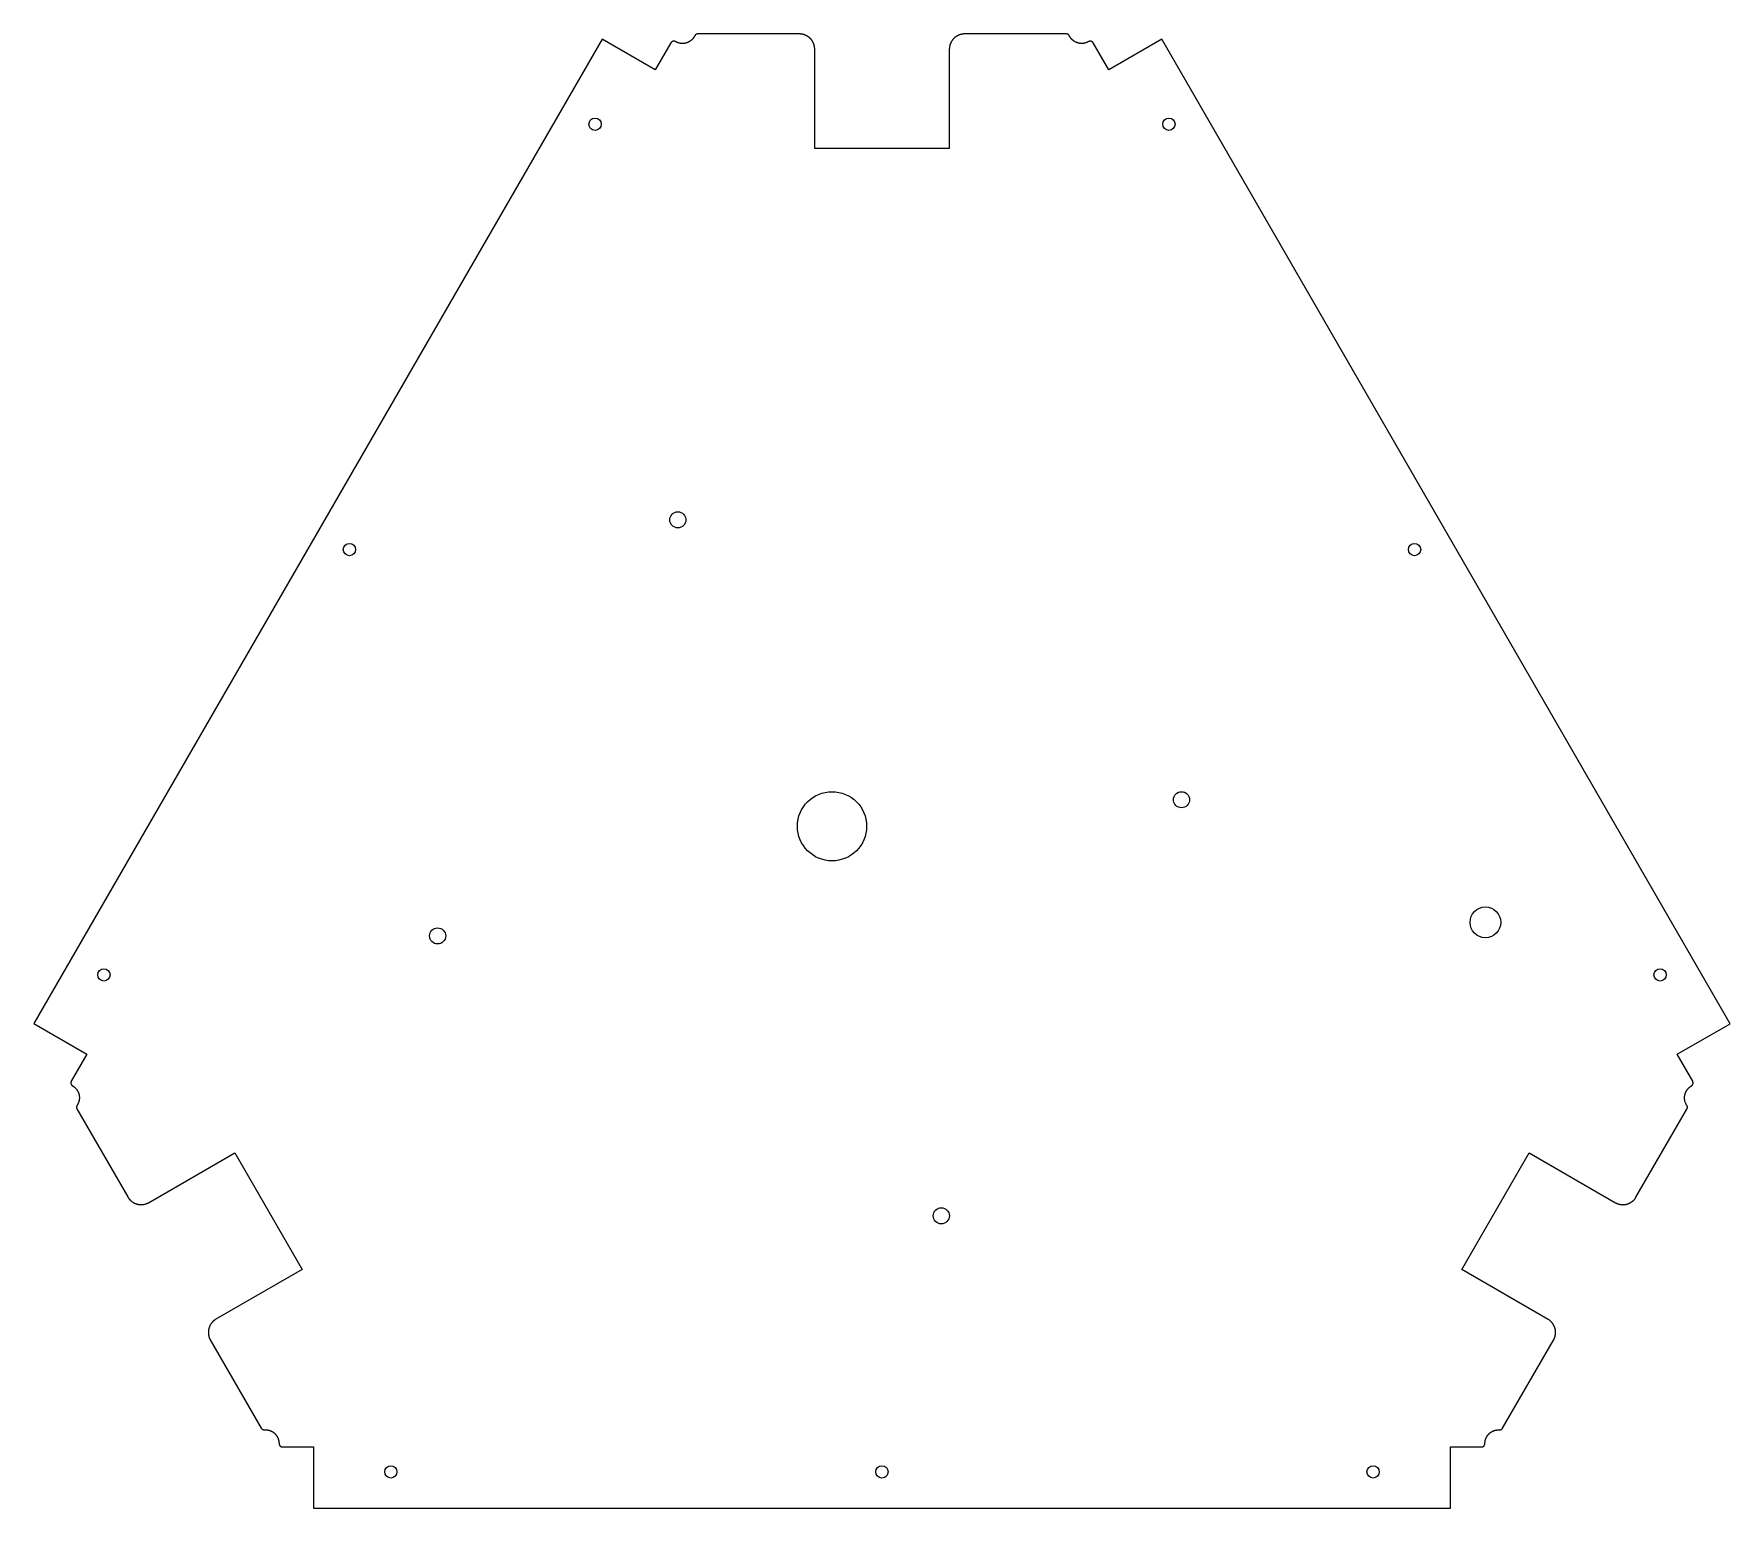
# Model space of a CAD drawing. Header units: millimetres. Extents: x -221 to 221, y -169 to 214.
import ezdxf

# ---------------------------------------------------------------- set-up
doc = ezdxf.new("R2010")
doc.units = ezdxf.units.MM
doc.header["$MEASUREMENT"] = 0
doc.layers.add('DEFAULT', color=7, linetype='Continuous')

msp = doc.modelspace()

# ---------------------------------------------------------------- linework, layer by layer
at = {"layer": 'DEFAULT'}
msp.add_lwpolyline([(59, 204.83), (54.95, 211.85), (54.94, 211.87), (54.93, 211.88), (54.92, 211.9), (54.9, 211.92), (54.89, 211.93), (54.88, 211.95), (54.87, 211.97), (54.85, 211.98), (54.84, 212), (54.82, 212.01), (54.81, 212.03), (54.79, 212.04), (54.77, 212.06), (54.76, 212.07), (54.74, 212.09), (54.72, 212.1), (54.71, 212.11), (54.69, 212.12), (54.67, 212.14), (54.65, 212.15), (54.63, 212.16), (54.61, 212.17), (54.59, 212.18), (54.57, 212.19), (54.55, 212.2), (54.53, 212.21), (54.51, 212.22), (54.48, 212.23), (54.46, 212.24), (54.44, 212.24), (54.42, 212.25), (54.39, 212.25), (54.37, 212.26), (54.35, 212.26), (54.33, 212.27), (54.3, 212.27), (54.28, 212.27), (54.26, 212.28), (54.24, 212.28), (54.21, 212.28), (54.19, 212.28), (54.17, 212.28), (54.14, 212.28), (54.12, 212.28), (54.1, 212.28), (54.08, 212.27), (54.06, 212.27), (54.03, 212.27), (54.01, 212.26), (53.99, 212.26), (53.97, 212.25), (53.95, 212.25), (53.93, 212.24), (53.91, 212.24), (53.89, 212.23), (53.87, 212.22), (53.85, 212.21), (53.83, 212.21), (53.81, 212.2), (53.79, 212.19), (53.77, 212.18), (53.76, 212.17), (53.66, 212.12), (53.58, 212.08), (53.5, 212.04), (53.42, 212), (53.34, 211.96), (53.25, 211.93), (53.17, 211.9), (53.08, 211.87), (52.99, 211.84), (52.9, 211.81), (52.82, 211.79), (52.73, 211.77), (52.64, 211.75), (52.54, 211.73), (52.45, 211.72), (52.36, 211.71), (52.27, 211.7), (52.18, 211.69), (52.08, 211.69), (51.99, 211.69), (51.9, 211.69), (51.81, 211.69), (51.72, 211.69), (51.62, 211.7), (51.53, 211.71), (51.44, 211.72), (51.35, 211.74), (51.26, 211.75), (51.18, 211.77), (51.09, 211.79), (51, 211.81), (50.92, 211.84), (50.83, 211.87), (50.75, 211.9), (50.66, 211.93), (50.58, 211.96), (50.5, 212), (50.41, 212.03), (50.33, 212.07), (50.25, 212.12), (50.17, 212.16), (50.09, 212.21), (50.01, 212.26), (49.94, 212.31), (49.86, 212.36), (49.79, 212.42), (49.71, 212.47), (49.64, 212.53), (49.57, 212.59), (49.5, 212.66), (49.44, 212.72), (49.37, 212.79), (49.31, 212.85), (49.25, 212.92), (49.19, 212.99), (49.13, 213.06), (49.08, 213.14), (49.02, 213.21), (48.97, 213.29), (48.92, 213.36), (48.88, 213.44), (48.83, 213.52), (48.79, 213.6), (48.73, 213.7), (48.72, 213.73), (48.7, 213.75), (48.69, 213.78), (48.67, 213.8), (48.65, 213.83), (48.63, 213.85), (48.61, 213.88), (48.6, 213.89), (48.59, 213.9), (48.58, 213.91), (48.57, 213.92), (48.56, 213.93), (48.54, 213.94), (48.53, 213.95), (48.52, 213.96), (48.51, 213.97), (48.5, 213.98), (48.48, 213.99), (48.47, 214), (48.46, 214.01), (48.44, 214.02), (48.43, 214.03), (48.42, 214.04), (48.4, 214.05), (48.39, 214.05), (48.38, 214.06), (48.36, 214.07), (48.35, 214.08), (48.33, 214.08), (48.32, 214.09), (48.3, 214.1), (48.29, 214.1), (48.28, 214.11), (48.26, 214.12), (48.25, 214.12), (48.23, 214.13), (48.22, 214.13), (48.2, 214.14), (48.19, 214.14), (48.16, 214.15), (48.13, 214.15), (48.1, 214.16), (48.07, 214.16), (48.04, 214.17), (48.01, 214.17), (47.98, 214.17), (21.52, 214.17), (21.43, 214.17), (21.33, 214.17), (21.23, 214.16), (21.14, 214.15), (21.04, 214.14), (20.94, 214.13), (20.85, 214.12), (20.75, 214.1), (20.65, 214.08), (20.56, 214.05), (20.46, 214.03), (20.37, 214), (20.27, 213.97), (20.18, 213.94), (20.08, 213.91), (19.99, 213.87), (19.9, 213.83), (19.81, 213.79), (19.72, 213.74), (19.63, 213.7), (19.55, 213.65), (19.46, 213.6), (19.38, 213.55), (19.29, 213.49), (19.21, 213.44), (19.13, 213.38), (19.06, 213.32), (18.98, 213.26), (18.9, 213.2), (18.83, 213.13), (18.76, 213.07), (18.69, 213), (18.63, 212.93), (18.56, 212.86), (18.5, 212.79), (18.43, 212.72), (18.37, 212.64), (18.31, 212.56), (18.26, 212.48), (18.2, 212.4), (18.15, 212.32), (18.09, 212.23), (18.04, 212.15), (18, 212.06), (17.95, 211.97), (17.91, 211.89), (17.87, 211.79), (17.83, 211.7), (17.79, 211.61), (17.75, 211.52), (17.72, 211.42), (17.69, 211.33), (17.67, 211.23), (17.64, 211.14), (17.62, 211.04), (17.6, 210.95), (17.58, 210.85), (17.56, 210.75), (17.55, 210.66), (17.54, 210.56), (17.53, 210.46), (17.53, 210.36), (17.52, 210.27), (17.52, 184.32), (-17.5, 184.32), (-17.5, 210.27), (-17.5, 210.36), (-17.51, 210.46), (-17.52, 210.56), (-17.53, 210.66), (-17.54, 210.75), (-17.56, 210.85), (-17.57, 210.95), (-17.59, 211.04), (-17.62, 211.14), (-17.64, 211.23), (-17.67, 211.33), (-17.7, 211.42), (-17.73, 211.52), (-17.77, 211.61), (-17.8, 211.7), (-17.84, 211.79), (-17.88, 211.89), (-17.93, 211.97), (-17.97, 212.06), (-18.02, 212.15), (-18.07, 212.23), (-18.12, 212.32), (-18.18, 212.4), (-18.23, 212.48), (-18.29, 212.56), (-18.35, 212.64), (-18.41, 212.72), (-18.47, 212.79), (-18.54, 212.86), (-18.6, 212.93), (-18.67, 213), (-18.74, 213.07), (-18.81, 213.13), (-18.88, 213.2), (-18.96, 213.26), (-19.03, 213.32), (-19.11, 213.38), (-19.19, 213.44), (-19.27, 213.49), (-19.35, 213.55), (-19.44, 213.6), (-19.52, 213.65), (-19.61, 213.7), (-19.7, 213.74), (-19.79, 213.79), (-19.88, 213.83), (-19.97, 213.87), (-20.06, 213.91), (-20.15, 213.94), (-20.25, 213.97), (-20.34, 214), (-20.44, 214.03), (-20.53, 214.05), (-20.63, 214.08), (-20.73, 214.1), (-20.82, 214.12), (-20.92, 214.13), (-21.02, 214.14), (-21.11, 214.15), (-21.21, 214.16), (-21.31, 214.17), (-21.4, 214.17), (-47.92, 214.17), (-47.95, 214.17), (-47.98, 214.17), (-48.01, 214.17), (-48.04, 214.16), (-48.07, 214.16), (-48.1, 214.15), (-48.13, 214.15), (-48.16, 214.14), (-48.18, 214.14), (-48.19, 214.13), (-48.21, 214.13), (-48.22, 214.12), (-48.24, 214.12), (-48.25, 214.11), (-48.27, 214.1), (-48.28, 214.1), (-48.29, 214.09), (-48.31, 214.08), (-48.32, 214.08), (-48.34, 214.07), (-48.35, 214.06), (-48.37, 214.05), (-48.38, 214.05), (-48.39, 214.04), (-48.41, 214.03), (-48.42, 214.02), (-48.43, 214.01), (-48.45, 214), (-48.46, 213.99), (-48.47, 213.98), (-48.48, 213.97), (-48.5, 213.96), (-48.51, 213.95), (-48.52, 213.94), (-48.53, 213.93), (-48.54, 213.92), (-48.55, 213.91), (-48.57, 213.9), (-48.58, 213.89), (-48.59, 213.88), (-48.61, 213.85), (-48.63, 213.83), (-48.65, 213.8), (-48.66, 213.78), (-48.68, 213.75), (-48.69, 213.73), (-48.71, 213.7), (-48.76, 213.6), (-48.81, 213.52), (-48.85, 213.44), (-48.9, 213.36), (-48.95, 213.29), (-49, 213.21), (-49.05, 213.14), (-49.11, 213.06), (-49.16, 212.99), (-49.22, 212.92), (-49.29, 212.85), (-49.35, 212.79), (-49.41, 212.72), (-49.48, 212.66), (-49.55, 212.59), (-49.62, 212.53), (-49.69, 212.47), (-49.76, 212.42), (-49.84, 212.36), (-49.91, 212.31), (-49.99, 212.26), (-50.07, 212.21), (-50.15, 212.16), (-50.23, 212.12), (-50.31, 212.07), (-50.39, 212.03), (-50.47, 212), (-50.55, 211.96), (-50.64, 211.93), (-50.72, 211.9), (-50.81, 211.87), (-50.89, 211.84), (-50.98, 211.81), (-51.06, 211.79), (-51.15, 211.77), (-51.24, 211.75), (-51.33, 211.74), (-51.42, 211.72), (-51.51, 211.71), (-51.6, 211.7), (-51.69, 211.69), (-51.78, 211.69), (-51.88, 211.69), (-51.97, 211.69), (-52.06, 211.69), (-52.15, 211.69), (-52.24, 211.7), (-52.34, 211.71), (-52.43, 211.72), (-52.52, 211.73), (-52.61, 211.75), (-52.7, 211.77), (-52.79, 211.79), (-52.88, 211.81), (-52.97, 211.84), (-53.06, 211.87), (-53.14, 211.9), (-53.23, 211.93), (-53.31, 211.96), (-53.4, 212), (-53.48, 212.04), (-53.56, 212.08), (-53.64, 212.12), (-53.73, 212.17), (-53.75, 212.18), (-53.77, 212.19), (-53.79, 212.2), (-53.81, 212.21), (-53.82, 212.21), (-53.84, 212.22), (-53.86, 212.23), (-53.88, 212.24), (-53.9, 212.24), (-53.92, 212.25), (-53.95, 212.25), (-53.97, 212.26), (-53.99, 212.26), (-54.01, 212.27), (-54.03, 212.27), (-54.05, 212.27), (-54.08, 212.28), (-54.1, 212.28), (-54.12, 212.28), (-54.14, 212.28), (-54.17, 212.28), (-54.19, 212.28), (-54.21, 212.28), (-54.23, 212.28), (-54.26, 212.27), (-54.28, 212.27), (-54.3, 212.27), (-54.33, 212.26), (-54.35, 212.26), (-54.37, 212.25), (-54.39, 212.25), (-54.42, 212.24), (-54.44, 212.24), (-54.46, 212.23), (-54.48, 212.22), (-54.5, 212.21), (-54.52, 212.2), (-54.54, 212.19), (-54.57, 212.18), (-54.59, 212.17), (-54.61, 212.16), (-54.62, 212.15), (-54.64, 212.14), (-54.66, 212.12), (-54.68, 212.11), (-54.7, 212.1), (-54.72, 212.09), (-54.73, 212.07), (-54.75, 212.06), (-54.77, 212.04), (-54.78, 212.03), (-54.8, 212.01), (-54.81, 212), (-54.83, 211.98), (-54.84, 211.97), (-54.85, 211.95), (-54.87, 211.93), (-54.88, 211.92), (-54.89, 211.9), (-54.9, 211.88), (-54.91, 211.87), (-54.93, 211.85), (-58.98, 204.83), (-72.77, 212.78), (-220.65, -43.36), (-206.89, -51.31), (-210.94, -58.34), (-210.95, -58.35), (-210.96, -58.37), (-210.97, -58.39), (-210.98, -58.41), (-210.99, -58.43), (-210.99, -58.45), (-211, -58.47), (-211.01, -58.49), (-211.01, -58.51), (-211.02, -58.53), (-211.02, -58.55), (-211.03, -58.57), (-211.03, -58.59), (-211.04, -58.61), (-211.04, -58.64), (-211.04, -58.66), (-211.05, -58.68), (-211.05, -58.7), (-211.05, -58.72), (-211.05, -58.75), (-211.05, -58.77), (-211.05, -58.79), (-211.05, -58.82), (-211.05, -58.84), (-211.05, -58.86), (-211.04, -58.88), (-211.04, -58.91), (-211.04, -58.93), (-211.03, -58.95), (-211.03, -58.97), (-211.02, -59), (-211.02, -59.02), (-211.01, -59.04), (-211, -59.06), (-210.99, -59.09), (-210.98, -59.11), (-210.98, -59.13), (-210.97, -59.15), (-210.96, -59.17), (-210.95, -59.19), (-210.93, -59.21), (-210.92, -59.23), (-210.91, -59.25), (-210.9, -59.27), (-210.89, -59.29), (-210.87, -59.3), (-210.86, -59.32), (-210.85, -59.34), (-210.83, -59.36), (-210.82, -59.37), (-210.8, -59.39), (-210.79, -59.4), (-210.77, -59.42), (-210.76, -59.43), (-210.74, -59.45), (-210.72, -59.46), (-210.71, -59.47), (-210.69, -59.49), (-210.67, -59.5), (-210.66, -59.51), (-210.64, -59.52), (-210.62, -59.53), (-210.53, -59.59), (-210.45, -59.63), (-210.38, -59.68), (-210.31, -59.74), (-210.23, -59.79), (-210.16, -59.85), (-210.09, -59.9), (-210.02, -59.96), (-209.95, -60.03), (-209.89, -60.09), (-209.82, -60.16), (-209.76, -60.22), (-209.7, -60.29), (-209.64, -60.36), (-209.58, -60.43), (-209.53, -60.51), (-209.47, -60.58), (-209.42, -60.66), (-209.37, -60.74), (-209.32, -60.82), (-209.27, -60.9), (-209.23, -60.98), (-209.19, -61.06), (-209.15, -61.14), (-209.11, -61.23), (-209.08, -61.31), (-209.05, -61.4), (-209.02, -61.48), (-208.99, -61.57), (-208.96, -61.65), (-208.94, -61.74), (-208.92, -61.83), (-208.9, -61.91), (-208.88, -62), (-208.87, -62.09), (-208.85, -62.18), (-208.84, -62.27), (-208.83, -62.36), (-208.83, -62.45), (-208.82, -62.54), (-208.82, -62.63), (-208.82, -62.72), (-208.83, -62.82), (-208.83, -62.91), (-208.84, -63), (-208.85, -63.09), (-208.86, -63.18), (-208.88, -63.28), (-208.9, -63.37), (-208.92, -63.46), (-208.94, -63.55), (-208.96, -63.64), (-208.99, -63.72), (-209.02, -63.81), (-209.05, -63.9), (-209.08, -63.98), (-209.12, -64.07), (-209.16, -64.15), (-209.2, -64.23), (-209.24, -64.31), (-209.28, -64.39), (-209.33, -64.47), (-209.37, -64.55), (-209.44, -64.65), (-209.45, -64.67), (-209.47, -64.7), (-209.48, -64.73), (-209.49, -64.75), (-209.51, -64.78), (-209.52, -64.81), (-209.53, -64.84), (-209.53, -64.85), (-209.54, -64.87), (-209.54, -64.88), (-209.54, -64.9), (-209.55, -64.92), (-209.55, -64.93), (-209.56, -64.95), (-209.56, -64.96), (-209.56, -64.98), (-209.56, -64.99), (-209.56, -65.01), (-209.57, -65.02), (-209.57, -65.04), (-209.57, -65.06), (-209.57, -65.07), (-209.57, -65.09), (-209.57, -65.1), (-209.57, -65.12), (-209.57, -65.14), (-209.57, -65.15), (-209.57, -65.17), (-209.57, -65.18), (-209.57, -65.2), (-209.57, -65.22), (-209.56, -65.23), (-209.56, -65.25), (-209.56, -65.26), (-209.56, -65.28), (-209.55, -65.29), (-209.55, -65.31), (-209.55, -65.32), (-209.54, -65.34), (-209.53, -65.37), (-209.53, -65.4), (-209.52, -65.43), (-209.5, -65.46), (-209.49, -65.48), (-209.48, -65.51), (-209.47, -65.54), (-196.24, -88.45), (-196.19, -88.53), (-196.14, -88.61), (-196.09, -88.69), (-196.03, -88.77), (-195.97, -88.85), (-195.91, -88.93), (-195.85, -89), (-195.79, -89.08), (-195.72, -89.15), (-195.65, -89.22), (-195.59, -89.3), (-195.51, -89.36), (-195.44, -89.43), (-195.37, -89.5), (-195.29, -89.56), (-195.21, -89.62), (-195.13, -89.68), (-195.05, -89.74), (-194.97, -89.79), (-194.88, -89.85), (-194.8, -89.9), (-194.71, -89.95), (-194.63, -89.99), (-194.54, -90.04), (-194.45, -90.08), (-194.36, -90.12), (-194.27, -90.16), (-194.18, -90.19), (-194.09, -90.23), (-194, -90.26), (-193.9, -90.29), (-193.81, -90.31), (-193.72, -90.34), (-193.62, -90.36), (-193.53, -90.38), (-193.43, -90.39), (-193.34, -90.41), (-193.24, -90.42), (-193.14, -90.43), (-193.05, -90.44), (-192.95, -90.44), (-192.85, -90.45), (-192.75, -90.45), (-192.65, -90.45), (-192.55, -90.44), (-192.45, -90.43), (-192.35, -90.43), (-192.25, -90.41), (-192.16, -90.4), (-192.06, -90.38), (-191.96, -90.36), (-191.86, -90.34), (-191.77, -90.32), (-191.67, -90.29), (-191.58, -90.26), (-191.48, -90.23), (-191.39, -90.2), (-191.3, -90.17), (-191.21, -90.13), (-191.12, -90.09), (-191.03, -90.05), (-190.94, -90), (-190.86, -89.96), (-168.39, -76.99), (-150.88, -107.32), (-173.35, -120.29), (-173.43, -120.34), (-173.51, -120.39), (-173.59, -120.45), (-173.67, -120.51), (-173.75, -120.57), (-173.82, -120.63), (-173.9, -120.69), (-173.97, -120.76), (-174.04, -120.83), (-174.11, -120.9), (-174.18, -120.97), (-174.25, -121.04), (-174.31, -121.11), (-174.38, -121.19), (-174.44, -121.27), (-174.5, -121.35), (-174.56, -121.43), (-174.61, -121.51), (-174.67, -121.6), (-174.72, -121.68), (-174.77, -121.77), (-174.81, -121.85), (-174.86, -121.94), (-174.9, -122.03), (-174.94, -122.12), (-174.98, -122.21), (-175.01, -122.3), (-175.04, -122.39), (-175.08, -122.48), (-175.1, -122.58), (-175.13, -122.67), (-175.15, -122.76), (-175.17, -122.86), (-175.19, -122.95), (-175.21, -123.05), (-175.23, -123.14), (-175.24, -123.24), (-175.25, -123.34), (-175.26, -123.44), (-175.26, -123.53), (-175.27, -123.63), (-175.27, -123.73), (-175.26, -123.83), (-175.26, -123.93), (-175.25, -124.03), (-175.24, -124.13), (-175.23, -124.23), (-175.22, -124.33), (-175.2, -124.42), (-175.18, -124.52), (-175.16, -124.62), (-175.14, -124.71), (-175.11, -124.81), (-175.08, -124.9), (-175.05, -125), (-175.02, -125.09), (-174.98, -125.18), (-174.95, -125.27), (-174.91, -125.36), (-174.87, -125.45), (-174.82, -125.54), (-174.78, -125.62), (-161.52, -148.59), (-161.5, -148.61), (-161.49, -148.64), (-161.47, -148.66), (-161.45, -148.69), (-161.43, -148.71), (-161.41, -148.73), (-161.39, -148.76), (-161.37, -148.78), (-161.36, -148.79), (-161.35, -148.8), (-161.33, -148.81), (-161.32, -148.82), (-161.31, -148.83), (-161.3, -148.84), (-161.29, -148.85), (-161.27, -148.86), (-161.26, -148.87), (-161.25, -148.88), (-161.23, -148.89), (-161.22, -148.9), (-161.21, -148.9), (-161.19, -148.91), (-161.18, -148.92), (-161.17, -148.93), (-161.15, -148.94), (-161.14, -148.94), (-161.12, -148.95), (-161.11, -148.96), (-161.09, -148.96), (-161.08, -148.97), (-161.06, -148.97), (-161.05, -148.98), (-161.03, -148.99), (-161.02, -148.99), (-161, -149), (-160.99, -149), (-160.97, -149), (-160.96, -149.01), (-160.94, -149.01), (-160.93, -149.02), (-160.9, -149.02), (-160.87, -149.03), (-160.84, -149.03), (-160.81, -149.03), (-160.78, -149.03), (-160.75, -149.03), (-160.72, -149.03), (-160.6, -149.03), (-160.51, -149.03), (-160.42, -149.03), (-160.33, -149.03), (-160.24, -149.03), (-160.15, -149.04), (-160.06, -149.05), (-159.97, -149.06), (-159.87, -149.07), (-159.78, -149.09), (-159.69, -149.11), (-159.6, -149.13), (-159.51, -149.15), (-159.43, -149.18), (-159.34, -149.21), (-159.25, -149.24), (-159.16, -149.27), (-159.08, -149.3), (-158.99, -149.34), (-158.91, -149.38), (-158.83, -149.42), (-158.75, -149.46), (-158.66, -149.51), (-158.59, -149.56), (-158.51, -149.6), (-158.43, -149.66), (-158.36, -149.71), (-158.29, -149.76), (-158.22, -149.82), (-158.15, -149.87), (-158.08, -149.93), (-158.01, -149.99), (-157.95, -150.05), (-157.89, -150.12), (-157.82, -150.18), (-157.76, -150.25), (-157.7, -150.32), (-157.65, -150.39), (-157.59, -150.46), (-157.54, -150.54), (-157.49, -150.61), (-157.44, -150.69), (-157.39, -150.77), (-157.34, -150.85), (-157.3, -150.93), (-157.25, -151.01), (-157.21, -151.09), (-157.18, -151.18), (-157.14, -151.26), (-157.11, -151.35), (-157.08, -151.44), (-157.05, -151.53), (-157.02, -151.61), (-157, -151.7), (-156.97, -151.79), (-156.95, -151.88), (-156.94, -151.97), (-156.92, -152.06), (-156.91, -152.15), (-156.9, -152.24), (-156.89, -152.33), (-156.88, -152.42), (-156.88, -152.51), (-156.88, -152.62), (-156.88, -152.64), (-156.88, -152.66), (-156.88, -152.68), (-156.87, -152.7), (-156.87, -152.72), (-156.87, -152.74), (-156.86, -152.76), (-156.86, -152.78), (-156.85, -152.8), (-156.85, -152.82), (-156.84, -152.84), (-156.84, -152.87), (-156.83, -152.89), (-156.82, -152.91), (-156.82, -152.93), (-156.81, -152.95), (-156.8, -152.97), (-156.79, -152.99), (-156.78, -153.01), (-156.77, -153.03), (-156.76, -153.05), (-156.74, -153.07), (-156.73, -153.09), (-156.72, -153.11), (-156.71, -153.13), (-156.69, -153.14), (-156.68, -153.16), (-156.66, -153.18), (-156.65, -153.2), (-156.63, -153.21), (-156.62, -153.23), (-156.6, -153.25), (-156.58, -153.26), (-156.57, -153.28), (-156.55, -153.29), (-156.53, -153.31), (-156.51, -153.32), (-156.49, -153.33), (-156.47, -153.35), (-156.45, -153.36), (-156.43, -153.37), (-156.41, -153.38), (-156.39, -153.39), (-156.37, -153.4), (-156.35, -153.41), (-156.33, -153.42), (-156.31, -153.43), (-156.29, -153.44), (-156.27, -153.44), (-156.25, -153.45), (-156.23, -153.46), (-156.21, -153.46), (-156.19, -153.47), (-156.17, -153.47), (-156.15, -153.48), (-156.13, -153.48), (-156.11, -153.48), (-156.08, -153.49), (-156.06, -153.49), (-156.04, -153.49), (-156.02, -153.49), (-156, -153.49), (-147.89, -153.49), (-147.89, -169.41), (147.88, -169.41), (147.88, -153.51), (155.99, -153.51), (156.01, -153.51), (156.03, -153.51), (156.05, -153.51), (156.07, -153.51), (156.09, -153.5), (156.11, -153.5), (156.13, -153.5), (156.16, -153.49), (156.18, -153.49), (156.2, -153.48), (156.22, -153.48), (156.24, -153.47), (156.26, -153.46), (156.28, -153.46), (156.3, -153.45), (156.32, -153.44), (156.34, -153.43), (156.36, -153.42), (156.38, -153.41), (156.4, -153.4), (156.42, -153.39), (156.44, -153.38), (156.46, -153.37), (156.48, -153.35), (156.5, -153.34), (156.52, -153.33), (156.54, -153.31), (156.55, -153.3), (156.57, -153.28), (156.59, -153.27), (156.6, -153.25), (156.62, -153.23), (156.64, -153.22), (156.65, -153.2), (156.67, -153.18), (156.68, -153.16), (156.69, -153.15), (156.71, -153.13), (156.72, -153.11), (156.73, -153.09), (156.74, -153.07), (156.76, -153.05), (156.77, -153.03), (156.78, -153.01), (156.79, -152.99), (156.79, -152.97), (156.8, -152.95), (156.81, -152.93), (156.82, -152.91), (156.83, -152.89), (156.83, -152.87), (156.84, -152.84), (156.84, -152.82), (156.85, -152.8), (156.85, -152.78), (156.86, -152.76), (156.86, -152.74), (156.86, -152.72), (156.86, -152.7), (156.86, -152.68), (156.87, -152.66), (156.87, -152.64), (156.87, -152.53), (156.87, -152.44), (156.88, -152.35), (156.89, -152.26), (156.9, -152.17), (156.91, -152.08), (156.92, -151.99), (156.94, -151.9), (156.96, -151.81), (156.98, -151.72), (157.01, -151.63), (157.03, -151.55), (157.06, -151.46), (157.09, -151.37), (157.13, -151.29), (157.16, -151.2), (157.2, -151.12), (157.24, -151.03), (157.28, -150.95), (157.33, -150.87), (157.38, -150.79), (157.42, -150.71), (157.47, -150.63), (157.53, -150.56), (157.58, -150.48), (157.64, -150.41), (157.69, -150.34), (157.75, -150.27), (157.81, -150.2), (157.87, -150.14), (157.94, -150.08), (158, -150.01), (158.07, -149.95), (158.13, -149.9), (158.2, -149.84), (158.27, -149.78), (158.35, -149.73), (158.42, -149.68), (158.5, -149.63), (158.57, -149.58), (158.65, -149.53), (158.73, -149.48), (158.81, -149.44), (158.9, -149.4), (158.98, -149.36), (159.07, -149.32), (159.15, -149.29), (159.24, -149.26), (159.33, -149.23), (159.41, -149.2), (159.5, -149.17), (159.59, -149.15), (159.68, -149.13), (159.77, -149.11), (159.86, -149.1), (159.95, -149.08), (160.04, -149.07), (160.14, -149.06), (160.23, -149.05), (160.32, -149.05), (160.41, -149.05), (160.5, -149.05), (160.59, -149.05), (160.7, -149.06), (160.73, -149.06), (160.76, -149.06), (160.79, -149.05), (160.82, -149.05), (160.86, -149.05), (160.89, -149.04), (160.92, -149.04), (160.93, -149.03), (160.95, -149.03), (160.96, -149.03), (160.98, -149.02), (160.99, -149.02), (161.01, -149.01), (161.02, -149.01), (161.04, -149), (161.05, -149), (161.07, -148.99), (161.08, -148.98), (161.1, -148.98), (161.11, -148.97), (161.13, -148.96), (161.14, -148.96), (161.15, -148.95), (161.17, -148.94), (161.18, -148.93), (161.2, -148.93), (161.21, -148.92), (161.22, -148.91), (161.24, -148.9), (161.25, -148.89), (161.26, -148.88), (161.27, -148.87), (161.29, -148.86), (161.3, -148.85), (161.31, -148.84), (161.32, -148.83), (161.33, -148.82), (161.35, -148.81), (161.36, -148.8), (161.38, -148.78), (161.4, -148.76), (161.42, -148.73), (161.44, -148.71), (161.46, -148.68), (161.47, -148.66), (161.49, -148.63), (174.72, -125.72), (174.77, -125.64), (174.81, -125.56), (174.85, -125.47), (174.89, -125.38), (174.93, -125.29), (174.97, -125.2), (175.01, -125.11), (175.04, -125.02), (175.07, -124.92), (175.1, -124.83), (175.12, -124.73), (175.15, -124.64), (175.17, -124.54), (175.19, -124.44), (175.21, -124.35), (175.22, -124.25), (175.23, -124.15), (175.24, -124.05), (175.25, -123.95), (175.25, -123.85), (175.25, -123.75), (175.25, -123.65), (175.25, -123.55), (175.24, -123.46), (175.24, -123.36), (175.23, -123.26), (175.21, -123.16), (175.2, -123.07), (175.18, -122.97), (175.16, -122.88), (175.14, -122.78), (175.12, -122.69), (175.09, -122.6), (175.06, -122.51), (175.03, -122.41), (175, -122.32), (174.96, -122.23), (174.93, -122.14), (174.89, -122.05), (174.84, -121.96), (174.8, -121.87), (174.75, -121.79), (174.7, -121.7), (174.65, -121.62), (174.6, -121.53), (174.54, -121.45), (174.49, -121.37), (174.43, -121.29), (174.37, -121.21), (174.3, -121.14), (174.24, -121.06), (174.17, -120.99), (174.1, -120.92), (174.03, -120.85), (173.96, -120.78), (173.89, -120.71), (173.81, -120.65), (173.73, -120.59), (173.66, -120.53), (173.58, -120.47), (173.5, -120.41), (173.42, -120.36), (173.34, -120.31), (150.87, -107.34), (168.38, -77.01), (190.85, -89.98), (190.93, -90.02), (191.02, -90.07), (191.11, -90.11), (191.2, -90.15), (191.29, -90.19), (191.38, -90.22), (191.47, -90.25), (191.56, -90.28), (191.66, -90.31), (191.75, -90.34), (191.85, -90.36), (191.95, -90.38), (192.05, -90.4), (192.14, -90.42), (192.24, -90.43), (192.34, -90.45), (192.44, -90.46), (192.54, -90.46), (192.64, -90.47), (192.74, -90.47), (192.84, -90.47), (192.93, -90.46), (193.03, -90.46), (193.13, -90.45), (193.23, -90.44), (193.33, -90.43), (193.42, -90.41), (193.52, -90.4), (193.61, -90.38), (193.71, -90.36), (193.8, -90.33), (193.89, -90.31), (193.98, -90.28), (194.08, -90.25), (194.17, -90.21), (194.26, -90.18), (194.35, -90.14), (194.44, -90.1), (194.53, -90.06), (194.61, -90.01), (194.7, -89.97), (194.79, -89.92), (194.87, -89.87), (194.96, -89.81), (195.04, -89.76), (195.12, -89.7), (195.2, -89.64), (195.28, -89.58), (195.35, -89.52), (195.43, -89.45), (195.5, -89.38), (195.57, -89.32), (195.64, -89.25), (195.71, -89.17), (195.78, -89.1), (195.84, -89.02), (195.9, -88.95), (195.96, -88.87), (196.02, -88.79), (196.07, -88.71), (196.13, -88.63), (196.18, -88.55), (209.44, -65.59), (209.45, -65.56), (209.47, -65.53), (209.48, -65.51), (209.49, -65.48), (209.5, -65.45), (209.51, -65.42), (209.52, -65.39), (209.53, -65.36), (209.53, -65.35), (209.54, -65.33), (209.54, -65.31), (209.54, -65.3), (209.55, -65.28), (209.55, -65.27), (209.55, -65.25), (209.55, -65.24), (209.56, -65.22), (209.56, -65.2), (209.56, -65.19), (209.56, -65.17), (209.56, -65.16), (209.56, -65.14), (209.56, -65.13), (209.56, -65.11), (209.56, -65.09), (209.56, -65.08), (209.56, -65.06), (209.55, -65.05), (209.55, -65.03), (209.55, -65.01), (209.55, -65), (209.55, -64.98), (209.54, -64.97), (209.54, -64.95), (209.54, -64.94), (209.53, -64.92), (209.53, -64.91), (209.52, -64.89), (209.52, -64.88), (209.52, -64.86), (209.51, -64.83), (209.49, -64.8), (209.48, -64.77), (209.47, -64.75), (209.46, -64.72), (209.44, -64.69), (209.43, -64.67), (209.36, -64.57), (209.31, -64.49), (209.27, -64.41), (209.23, -64.33), (209.19, -64.25), (209.15, -64.17), (209.11, -64.09), (209.07, -64), (209.04, -63.92), (209.01, -63.83), (208.98, -63.74), (208.95, -63.66), (208.93, -63.57), (208.91, -63.48), (208.89, -63.39), (208.87, -63.3), (208.85, -63.21), (208.84, -63.11), (208.83, -63.02), (208.82, -62.93), (208.82, -62.84), (208.81, -62.75), (208.81, -62.65), (208.81, -62.56), (208.82, -62.47), (208.82, -62.38), (208.83, -62.29), (208.84, -62.2), (208.85, -62.11), (208.87, -62.02), (208.89, -61.93), (208.9, -61.85), (208.93, -61.76), (208.95, -61.67), (208.97, -61.59), (209, -61.5), (209.03, -61.42), (209.07, -61.33), (209.1, -61.25), (209.14, -61.16), (209.18, -61.08), (209.22, -61), (209.26, -60.92), (209.31, -60.84), (209.36, -60.76), (209.41, -60.68), (209.46, -60.6), (209.51, -60.53), (209.57, -60.46), (209.63, -60.38), (209.69, -60.31), (209.75, -60.24), (209.81, -60.18), (209.88, -60.11), (209.94, -60.05), (210.01, -59.99), (210.08, -59.93), (210.15, -59.87), (210.22, -59.81), (210.29, -59.76), (210.37, -59.71), (210.44, -59.66), (210.52, -59.61), (210.61, -59.55), (210.63, -59.54), (210.64, -59.53), (210.66, -59.52), (210.68, -59.51), (210.69, -59.49), (210.71, -59.48), (210.73, -59.47), (210.74, -59.45), (210.76, -59.44), (210.77, -59.42), (210.79, -59.41), (210.8, -59.39), (210.82, -59.38), (210.83, -59.36), (210.85, -59.34), (210.86, -59.32), (210.87, -59.31), (210.89, -59.29), (210.9, -59.27), (210.91, -59.25), (210.92, -59.23), (210.93, -59.21), (210.94, -59.19), (210.95, -59.17), (210.96, -59.15), (210.97, -59.13), (210.98, -59.11), (210.99, -59.08), (211, -59.06), (211, -59.04), (211.01, -59.02), (211.01, -59), (211.02, -58.97), (211.02, -58.95), (211.03, -58.93), (211.03, -58.91), (211.03, -58.88), (211.04, -58.86), (211.04, -58.84), (211.04, -58.81), (211.04, -58.79), (211.04, -58.77), (211.04, -58.75), (211.04, -58.72), (211.04, -58.7), (211.03, -58.68), (211.03, -58.66), (211.03, -58.63), (211.02, -58.61), (211.02, -58.59), (211.01, -58.57), (211.01, -58.55), (211, -58.53), (210.99, -58.51), (210.99, -58.49), (210.98, -58.47), (210.97, -58.45), (210.96, -58.43), (210.96, -58.41), (210.95, -58.39), (210.94, -58.38), (210.93, -58.36), (206.87, -51.34), (220.66, -43.37), (72.77, 212.77), (59, 204.83)], dxfattribs=at)
for centre, radius in [((-74.67, 190.67), 1.6), ((74.67, 190.67), 1.6), ((-53.12, 87.73), 2.1), ((-138.57, 80), 1.6), ((138.56, 80), 1.6), ((-13, 8), 9), ((77.93, 14.9), 2.1), ((157, -17), 4), ((-115.62, -20.53), 2.1), ((-202.46, -30.67), 1.6), ((202.46, -30.67), 1.6), ((15.43, -93.36), 2.1), ((-127.79, -160), 1.6), ((0, -160), 1.6), ((127.79, -160), 1.6)]:
    msp.add_circle(centre, radius, dxfattribs=at)

doc.saveas('drawing.dxf')
